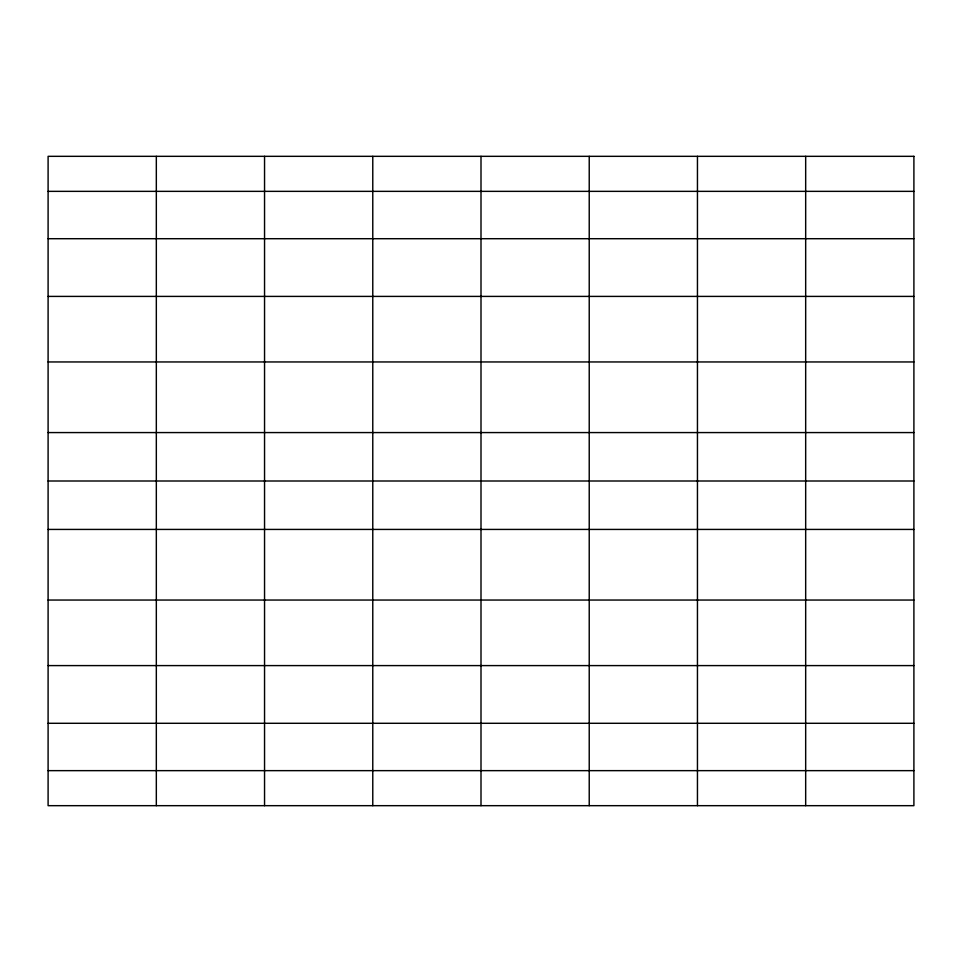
<?xml version="1.0" encoding="UTF-8"?>
<svg xmlns="http://www.w3.org/2000/svg" width="962" height="962" viewBox="0 0 962 962"><rect width="100%" height="100%" fill="white"/><g stroke="black" fill="none" stroke-linecap="round" stroke-linejoin="round"><path stroke-width="1.44" d="M48.1 191.354L913.9 191.354M48.1 238.708L913.9 238.708M48.1 296.404L913.9 296.404M48.1 361.952L913.9 361.952M48.1 432.575L913.9 432.575M48.1 481L913.9 481M48.1 529.425L913.9 529.425M48.1 600.047L913.9 600.047M48.1 665.596L913.9 665.596M48.1 723.292L913.9 723.292M48.1 770.646L913.9 770.646M805.675 156.325L805.675 805.675M697.45 156.325L697.45 805.675M589.225 156.325L589.225 805.675M481 156.325L481 805.675M372.775 156.325L372.775 805.675M264.55 156.325L264.55 805.675M156.325 156.325L156.325 805.675M913.9 156.325L48.1 156.325L48.1 805.675L913.9 805.675L913.9 156.325"/></g></svg>
